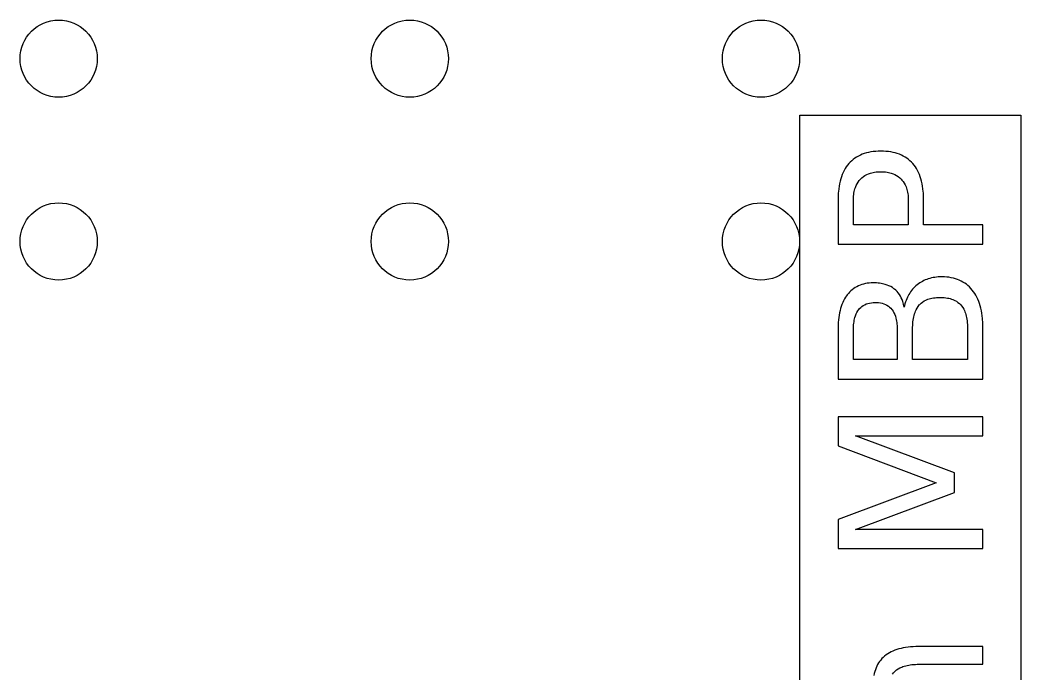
# Model space of a CAD drawing. Extents: x 4.41 to 6.71, y -6.13 to -2.05.
# Drawn here: x 6.101 to 6.662, y -3.359 to -2.992 of the extents above; entities that cross this region are included whole.
import ezdxf

# ---------------------------------------------------------------- set-up
doc = ezdxf.new("R2010")
doc.units = 0
doc.header["$MEASUREMENT"] = 0
doc.layers.add('BLACK', color=7, linetype='CONTINUOUS')

msp = doc.modelspace()

# ---------------------------------------------------------------- linework, layer by layer
at = {"layer": 'BLACK', "linetype": 'CONTINUOUS'}
for p, q in [((6.53798, -3.96271), (6.53798, -3.04557)), ((6.53798, -3.04557), (6.66189, -3.04557)), ((6.66189, -3.04557), (6.66189, -3.96271)), ((6.56978, -3.06897), (6.56882, -3.0696)), ((6.57079, -3.0684), (6.56978, -3.06897)), ((6.57184, -3.06788), (6.57079, -3.0684)), ((6.57293, -3.06742), (6.57184, -3.06788)), ((6.57407, -3.06701), (6.57293, -3.06742)), ((6.57526, -3.06666), (6.57407, -3.06701)), ((6.57649, -3.06636), (6.57526, -3.06666)), ((6.57776, -3.06611), (6.57649, -3.06636)), ((6.57908, -3.06592), (6.57776, -3.06611)), ((6.58044, -3.06579), (6.57908, -3.06592)), ((6.58185, -3.06571), (6.58044, -3.06579)), ((6.5833, -3.06568), (6.58185, -3.06571)), ((6.58476, -3.06571), (6.5833, -3.06568)), ((6.58617, -3.06579), (6.58476, -3.06571)), ((6.58754, -3.06592), (6.58617, -3.06579)), ((6.58887, -3.06611), (6.58754, -3.06592)), ((6.59015, -3.06636), (6.58887, -3.06611)), ((6.59138, -3.06666), (6.59015, -3.06636)), ((6.59257, -3.06701), (6.59138, -3.06666)), ((6.59372, -3.06742), (6.59257, -3.06701)), ((6.59482, -3.06788), (6.59372, -3.06742)), ((6.59587, -3.0684), (6.59482, -3.06788)), ((6.59688, -3.06897), (6.59587, -3.0684)), ((6.59784, -3.0696), (6.59688, -3.06897)), ((6.56398, -3.07448), (6.56334, -3.07548)), ((6.56467, -3.07353), (6.56398, -3.07448)), ((6.56541, -3.07264), (6.56467, -3.07353)), ((6.5662, -3.0718), (6.56541, -3.07264)), ((6.56703, -3.07101), (6.5662, -3.0718)), ((6.5679, -3.07028), (6.56703, -3.07101)), ((6.56882, -3.0696), (6.5679, -3.07028)), ((6.59876, -3.07028), (6.59784, -3.0696)), ((6.59963, -3.07101), (6.59876, -3.07028)), ((6.60046, -3.0718), (6.59963, -3.07101)), ((6.60124, -3.07264), (6.60046, -3.0718)), ((6.60198, -3.07353), (6.60124, -3.07264)), ((6.60267, -3.07448), (6.60198, -3.07353)), ((6.60331, -3.07548), (6.60267, -3.07448)), ((6.56125, -3.07999), (6.56084, -3.08124)), ((6.5617, -3.07878), (6.56125, -3.07999)), ((6.5622, -3.07763), (6.5617, -3.07878)), ((6.56275, -3.07653), (6.5622, -3.07763)), ((6.56334, -3.07548), (6.56275, -3.07653)), ((6.57271, -3.08063), (6.57355, -3.07995)), ((6.57355, -3.07995), (6.57445, -3.07935)), ((6.57445, -3.07935), (6.57541, -3.07883)), ((6.57541, -3.07883), (6.57642, -3.07838)), ((6.57642, -3.07838), (6.5775, -3.078)), ((6.5775, -3.078), (6.57825, -3.07779)), ((6.57825, -3.07779), (6.57902, -3.07761)), ((6.57902, -3.07761), (6.57983, -3.07746)), ((6.57983, -3.07746), (6.58065, -3.07735)), ((6.58065, -3.07735), (6.58151, -3.07726)), ((6.58151, -3.07726), (6.58239, -3.07722)), ((6.58239, -3.07722), (6.5833, -3.0772)), ((6.5833, -3.0772), (6.58421, -3.07722)), ((6.58421, -3.07722), (6.5851, -3.07726)), ((6.5851, -3.07726), (6.58596, -3.07735)), ((6.58596, -3.07735), (6.58679, -3.07746)), ((6.58679, -3.07746), (6.58759, -3.07761)), ((6.58759, -3.07761), (6.58837, -3.07779)), ((6.58837, -3.07779), (6.58913, -3.078)), ((6.58913, -3.078), (6.5902, -3.07838)), ((6.5902, -3.07838), (6.59122, -3.07883)), ((6.59122, -3.07883), (6.59218, -3.07935)), ((6.59218, -3.07935), (6.59308, -3.07995)), ((6.59308, -3.07995), (6.59392, -3.08063)), ((6.6039, -3.07653), (6.60331, -3.07548)), ((6.60445, -3.07763), (6.6039, -3.07653)), ((6.60494, -3.07878), (6.60445, -3.07763)), ((6.6054, -3.07999), (6.60494, -3.07878)), ((6.6058, -3.08124), (6.6054, -3.07999)), ((6.55991, -3.08532), (6.5597, -3.08679)), ((6.56017, -3.08391), (6.55991, -3.08532)), ((6.56048, -3.08255), (6.56017, -3.08391)), ((6.56084, -3.08124), (6.56048, -3.08255)), ((6.56881, -3.08677), (6.56906, -3.08603)), ((6.56906, -3.08603), (6.56949, -3.08498)), ((6.56949, -3.08498), (6.57, -3.08398)), ((6.57, -3.08398), (6.57057, -3.08305)), ((6.57057, -3.08305), (6.57122, -3.08218)), ((6.57122, -3.08218), (6.57193, -3.08137)), ((6.57193, -3.08137), (6.57271, -3.08063)), ((6.59392, -3.08063), (6.5947, -3.08137)), ((6.5947, -3.08137), (6.59519, -3.0819)), ((6.59519, -3.0819), (6.59586, -3.08276)), ((6.59586, -3.08276), (6.59645, -3.08367)), ((6.59645, -3.08367), (6.59698, -3.08464)), ((6.59698, -3.08464), (6.59744, -3.08567)), ((6.59744, -3.08567), (6.5977, -3.0864)), ((6.60616, -3.08255), (6.6058, -3.08124)), ((6.60646, -3.08391), (6.60616, -3.08255)), ((6.60673, -3.08532), (6.60646, -3.08391)), ((6.60694, -3.08679), (6.60673, -3.08532)), ((6.55934, -3.09149), (6.55932, -3.09232)), ((6.55937, -3.09067), (6.55934, -3.09149)), ((6.55941, -3.08987), (6.55937, -3.09067)), ((6.55947, -3.08908), (6.55941, -3.08987)), ((6.55953, -3.0883), (6.55947, -3.08908)), ((6.5597, -3.08679), (6.55953, -3.0883)), ((6.56797, -3.09176), (6.56803, -3.09086)), ((6.56803, -3.09086), (6.56812, -3.08999)), ((6.56812, -3.08999), (6.56825, -3.08914)), ((6.56825, -3.08914), (6.5684, -3.08832)), ((6.5684, -3.08832), (6.56859, -3.08753)), ((6.56859, -3.08753), (6.56881, -3.08677)), ((6.5977, -3.0864), (6.59794, -3.08715)), ((6.59794, -3.08715), (6.59814, -3.08792)), ((6.59814, -3.08792), (6.59831, -3.08873)), ((6.59831, -3.08873), (6.59845, -3.08956)), ((6.59845, -3.08956), (6.59856, -3.09042)), ((6.59856, -3.09042), (6.59864, -3.09131)), ((6.59864, -3.09131), (6.59869, -3.09222)), ((6.60711, -3.0883), (6.60694, -3.08679)), ((6.60717, -3.08908), (6.60711, -3.0883)), ((6.60722, -3.08987), (6.60717, -3.08908)), ((6.60727, -3.09067), (6.60722, -3.08987)), ((6.60729, -3.09149), (6.60727, -3.09067)), ((6.60731, -3.09232), (6.60729, -3.09149)), ((6.55932, -3.09232), (6.55932, -3.09316)), ((6.55932, -3.09316), (6.55932, -3.10691)), ((6.56793, -3.09316), (6.56794, -3.09269)), ((6.56793, -3.10691), (6.56793, -3.09316)), ((6.56794, -3.09269), (6.56797, -3.09176)), ((6.59869, -3.09222), (6.5987, -3.09316)), ((6.5987, -3.09316), (6.5987, -3.10691)), ((6.60732, -3.09316), (6.60731, -3.09232)), ((6.60732, -3.10691), (6.60732, -3.09316)), ((6.55932, -3.10691), (6.55932, -3.11784)), ((6.5987, -3.10691), (6.56793, -3.10691)), ((6.64055, -3.10691), (6.60732, -3.10691)), ((6.64055, -3.11784), (6.64055, -3.10691)), ((6.55932, -3.11784), (6.64055, -3.11784)), ((6.61359, -3.13644), (6.61264, -3.1366)), ((6.61456, -3.13632), (6.61359, -3.13644)), ((6.61555, -3.13623), (6.61456, -3.13632)), ((6.61656, -3.13618), (6.61555, -3.13623)), ((6.61759, -3.13616), (6.61656, -3.13618)), ((6.61894, -3.13619), (6.61759, -3.13616)), ((6.62026, -3.13628), (6.61894, -3.13619)), ((6.62153, -3.13642), (6.62026, -3.13628)), ((6.62277, -3.13662), (6.62153, -3.13642)), ((6.56897, -3.14217), (6.56814, -3.14273)), ((6.56984, -3.14167), (6.56897, -3.14217)), ((6.57074, -3.14122), (6.56984, -3.14167)), ((6.57167, -3.14082), (6.57074, -3.14122)), ((6.57264, -3.14048), (6.57167, -3.14082)), ((6.57364, -3.14019), (6.57264, -3.14048)), ((6.57468, -3.13995), (6.57364, -3.14019)), ((6.57575, -3.13977), (6.57468, -3.13995)), ((6.57685, -3.13963), (6.57575, -3.13977)), ((6.57799, -3.13956), (6.57685, -3.13963)), ((6.57916, -3.13953), (6.57799, -3.13956)), ((6.58007, -3.13954), (6.57916, -3.13953)), ((6.58096, -3.13958), (6.58007, -3.13954)), ((6.58183, -3.13965), (6.58096, -3.13958)), ((6.58267, -3.13975), (6.58183, -3.13965)), ((6.58348, -3.13987), (6.58267, -3.13975)), ((6.58428, -3.14002), (6.58348, -3.13987)), ((6.58505, -3.14019), (6.58428, -3.14002)), ((6.58579, -3.14039), (6.58505, -3.14019)), ((6.58687, -3.14075), (6.58579, -3.14039)), ((6.58789, -3.14117), (6.58687, -3.14075)), ((6.58886, -3.14164), (6.58789, -3.14117)), ((6.58978, -3.14218), (6.58886, -3.14164)), ((6.60233, -3.1418), (6.60171, -3.14242)), ((6.60298, -3.1412), (6.60233, -3.1418)), ((6.60366, -3.14063), (6.60298, -3.1412)), ((6.60437, -3.14008), (6.60366, -3.14063)), ((6.6051, -3.13958), (6.60437, -3.14008)), ((6.60585, -3.13911), (6.6051, -3.13958)), ((6.60663, -3.13867), (6.60585, -3.13911)), ((6.60742, -3.13827), (6.60663, -3.13867)), ((6.60824, -3.13791), (6.60742, -3.13827)), ((6.60907, -3.13758), (6.60824, -3.13791)), ((6.60993, -3.13728), (6.60907, -3.13758)), ((6.61082, -3.13702), (6.60993, -3.13728)), ((6.61172, -3.13679), (6.61082, -3.13702)), ((6.61264, -3.1366), (6.61172, -3.13679)), ((6.62397, -3.13688), (6.62277, -3.13662)), ((6.62512, -3.1372), (6.62397, -3.13688)), ((6.62624, -3.13757), (6.62512, -3.1372)), ((6.62732, -3.138), (6.62624, -3.13757)), ((6.62837, -3.13849), (6.62732, -3.138)), ((6.62937, -3.13904), (6.62837, -3.13849)), ((6.63033, -3.13964), (6.62937, -3.13904)), ((6.63126, -3.14031), (6.63033, -3.13964)), ((6.63214, -3.14103), (6.63126, -3.14031)), ((6.63299, -3.1418), (6.63214, -3.14103)), ((6.6338, -3.14264), (6.63299, -3.1418)), ((6.56357, -3.14761), (6.563, -3.14855)), ((6.56417, -3.14673), (6.56357, -3.14761)), ((6.56449, -3.1463), (6.56417, -3.14673)), ((6.56515, -3.14548), (6.56449, -3.1463)), ((6.56585, -3.14471), (6.56515, -3.14548)), ((6.56658, -3.144), (6.56585, -3.14471)), ((6.56734, -3.14334), (6.56658, -3.144)), ((6.56814, -3.14273), (6.56734, -3.14334)), ((6.59064, -3.14278), (6.58978, -3.14218)), ((6.59091, -3.14299), (6.59064, -3.14278)), ((6.5917, -3.14367), (6.59091, -3.14299)), ((6.59243, -3.1444), (6.5917, -3.14367)), ((6.5931, -3.14519), (6.59243, -3.1444)), ((6.59371, -3.14604), (6.5931, -3.14519)), ((6.59427, -3.14695), (6.59371, -3.14604)), ((6.59477, -3.14791), (6.59427, -3.14695)), ((6.59819, -3.14761), (6.59781, -3.14846)), ((6.5986, -3.14678), (6.59819, -3.14761)), ((6.59904, -3.14599), (6.5986, -3.14678)), ((6.59952, -3.14522), (6.59904, -3.14599)), ((6.60002, -3.14448), (6.59952, -3.14522)), ((6.60055, -3.14376), (6.60002, -3.14448)), ((6.60112, -3.14308), (6.60055, -3.14376)), ((6.60171, -3.14242), (6.60112, -3.14308)), ((6.61372, -3.14783), (6.61462, -3.14775)), ((6.61462, -3.14775), (6.61556, -3.1477)), ((6.61556, -3.1477), (6.61653, -3.14768)), ((6.61653, -3.14768), (6.61701, -3.14769)), ((6.61701, -3.14769), (6.61796, -3.14772)), ((6.61796, -3.14772), (6.61887, -3.14779)), ((6.61887, -3.14779), (6.61976, -3.14789)), ((6.63457, -3.14353), (6.6338, -3.14264)), ((6.63529, -3.14447), (6.63457, -3.14353)), ((6.63597, -3.14546), (6.63529, -3.14447)), ((6.6366, -3.1465), (6.63597, -3.14546)), ((6.63719, -3.14759), (6.6366, -3.1465)), ((6.63772, -3.14873), (6.63719, -3.14759)), ((6.56114, -3.15273), (6.56078, -3.15389)), ((6.56154, -3.15162), (6.56114, -3.15273)), ((6.56199, -3.15055), (6.56154, -3.15162)), ((6.56247, -3.14953), (6.56199, -3.15055)), ((6.563, -3.14855), (6.56247, -3.14953)), ((6.5714, -3.15396), (6.57204, -3.1533)), ((6.57204, -3.1533), (6.57273, -3.15272)), ((6.57273, -3.15272), (6.57348, -3.1522)), ((6.57348, -3.1522), (6.57428, -3.15175)), ((6.57428, -3.15175), (6.57514, -3.15137)), ((6.57514, -3.15137), (6.57605, -3.15106)), ((6.57605, -3.15106), (6.57701, -3.15082)), ((6.57701, -3.15082), (6.57803, -3.15065)), ((6.57803, -3.15065), (6.57911, -3.15054)), ((6.57911, -3.15054), (6.58024, -3.15051)), ((6.58024, -3.15051), (6.58101, -3.15053)), ((6.58101, -3.15053), (6.58211, -3.15061)), ((6.58211, -3.15061), (6.58316, -3.15076)), ((6.58316, -3.15076), (6.58415, -3.15097)), ((6.58415, -3.15097), (6.58508, -3.15126)), ((6.58508, -3.15126), (6.58596, -3.15162)), ((6.58596, -3.15162), (6.58678, -3.15204)), ((6.58678, -3.15204), (6.58755, -3.15254)), ((6.58755, -3.15254), (6.58826, -3.1531)), ((6.58826, -3.1531), (6.58891, -3.15373)), ((6.59521, -3.14893), (6.59477, -3.14791)), ((6.59559, -3.15), (6.59521, -3.14893)), ((6.59582, -3.15075), (6.59559, -3.15)), ((6.59602, -3.15152), (6.59582, -3.15075)), ((6.59619, -3.15232), (6.59602, -3.15152)), ((6.59634, -3.15314), (6.59619, -3.15232)), ((6.59657, -3.15215), (6.59634, -3.15314)), ((6.59683, -3.15119), (6.59657, -3.15215)), ((6.59713, -3.15025), (6.59683, -3.15119)), ((6.59745, -3.14934), (6.59713, -3.15025)), ((6.59781, -3.14846), (6.59745, -3.14934)), ((6.60364, -3.15369), (6.60424, -3.15277)), ((6.60424, -3.15277), (6.60491, -3.15193)), ((6.60491, -3.15193), (6.60515, -3.15167)), ((6.60515, -3.15167), (6.60591, -3.15094)), ((6.60591, -3.15094), (6.60675, -3.15028)), ((6.60675, -3.15028), (6.60765, -3.14969)), ((6.60765, -3.14969), (6.60863, -3.14918)), ((6.60863, -3.14918), (6.60968, -3.14875)), ((6.60968, -3.14875), (6.61043, -3.1485)), ((6.61043, -3.1485), (6.6112, -3.14828)), ((6.6112, -3.14828), (6.61201, -3.1481)), ((6.61201, -3.1481), (6.61285, -3.14795)), ((6.61285, -3.14795), (6.61372, -3.14783)), ((6.61976, -3.14789), (6.62061, -3.14802)), ((6.62061, -3.14802), (6.62143, -3.14819)), ((6.62143, -3.14819), (6.62221, -3.14838)), ((6.62221, -3.14838), (6.62297, -3.14862)), ((6.62297, -3.14862), (6.6237, -3.14888)), ((6.6237, -3.14888), (6.62473, -3.14934)), ((6.62473, -3.14934), (6.62569, -3.14988)), ((6.62569, -3.14988), (6.62658, -3.15049)), ((6.62658, -3.15049), (6.6274, -3.15117)), ((6.6274, -3.15117), (6.62815, -3.15193)), ((6.62815, -3.15193), (6.62861, -3.15248)), ((6.62861, -3.15248), (6.62924, -3.15337)), ((6.62924, -3.15337), (6.6298, -3.15434)), ((6.63821, -3.14992), (6.63772, -3.14873)), ((6.63866, -3.15115), (6.63821, -3.14992)), ((6.63906, -3.15243), (6.63866, -3.15115)), ((6.63941, -3.15377), (6.63906, -3.15243)), ((6.55973, -3.15896), (6.55956, -3.16034)), ((6.55993, -3.15763), (6.55973, -3.15896)), ((6.56017, -3.15633), (6.55993, -3.15763)), ((6.56045, -3.15509), (6.56017, -3.15633)), ((6.56078, -3.15389), (6.56045, -3.15509)), ((6.56861, -3.15975), (6.5688, -3.15901)), ((6.5688, -3.15901), (6.56913, -3.15795)), ((6.56913, -3.15795), (6.56952, -3.15696)), ((6.56952, -3.15696), (6.56996, -3.15605)), ((6.56996, -3.15605), (6.57046, -3.1552)), ((6.57046, -3.1552), (6.57101, -3.15443)), ((6.57101, -3.15443), (6.5714, -3.15396)), ((6.58891, -3.15373), (6.58951, -3.15443)), ((6.58951, -3.15443), (6.5897, -3.15468)), ((6.5897, -3.15468), (6.59022, -3.15548)), ((6.59022, -3.15548), (6.59069, -3.15634)), ((6.59069, -3.15634), (6.59111, -3.15728)), ((6.59111, -3.15728), (6.59148, -3.15829)), ((6.59148, -3.15829), (6.59179, -3.15938)), ((6.60161, -3.15947), (6.60178, -3.15859)), ((6.60178, -3.15859), (6.60199, -3.15774)), ((6.60199, -3.15774), (6.60222, -3.15692)), ((6.60222, -3.15692), (6.60249, -3.15614)), ((6.60249, -3.15614), (6.60278, -3.15539)), ((6.60278, -3.15539), (6.6031, -3.15468)), ((6.6031, -3.15468), (6.60364, -3.15369)), ((6.6298, -3.15434), (6.63014, -3.15503)), ((6.63014, -3.15503), (6.63046, -3.15576)), ((6.63046, -3.15576), (6.63074, -3.15652)), ((6.63074, -3.15652), (6.63099, -3.15732)), ((6.63099, -3.15732), (6.63121, -3.15816)), ((6.63121, -3.15816), (6.6314, -3.15903)), ((6.63971, -3.15515), (6.63941, -3.15377)), ((6.63997, -3.15658), (6.63971, -3.15515)), ((6.64018, -3.15805), (6.63997, -3.15658)), ((6.64034, -3.15958), (6.64018, -3.15805)), ((6.55936, -3.16324), (6.55932, -3.16476)), ((6.55944, -3.16177), (6.55936, -3.16324)), ((6.55956, -3.16034), (6.55944, -3.16177)), ((6.56796, -3.16489), (6.56801, -3.16396)), ((6.56801, -3.16396), (6.56808, -3.16305)), ((6.56808, -3.16305), (6.56818, -3.16218)), ((6.56818, -3.16218), (6.5683, -3.16134)), ((6.5683, -3.16134), (6.56844, -3.16053)), ((6.56844, -3.16053), (6.56861, -3.15975)), ((6.59179, -3.15938), (6.59197, -3.16014)), ((6.59197, -3.16014), (6.59212, -3.16093)), ((6.59212, -3.16093), (6.59225, -3.16175)), ((6.59225, -3.16175), (6.59236, -3.16261)), ((6.59236, -3.16261), (6.59244, -3.1635)), ((6.59244, -3.1635), (6.5925, -3.16442)), ((6.5925, -3.16442), (6.59254, -3.16537)), ((6.60116, -3.16499), (6.60117, -3.16445)), ((6.60117, -3.16445), (6.6012, -3.16338)), ((6.6012, -3.16338), (6.60126, -3.16235)), ((6.60126, -3.16235), (6.60134, -3.16136)), ((6.60134, -3.16136), (6.60146, -3.1604)), ((6.60146, -3.1604), (6.60161, -3.15947)), ((6.6314, -3.15903), (6.63157, -3.15993)), ((6.63157, -3.15993), (6.6317, -3.16087)), ((6.6317, -3.16087), (6.6318, -3.16185)), ((6.6318, -3.16185), (6.63188, -3.16286)), ((6.63188, -3.16286), (6.63192, -3.16391)), ((6.63192, -3.16391), (6.63194, -3.16499)), ((6.64041, -3.16036), (6.64034, -3.15958)), ((6.64046, -3.16116), (6.64041, -3.16036)), ((6.6405, -3.16196), (6.64046, -3.16116)), ((6.64053, -3.16278), (6.6405, -3.16196)), ((6.64055, -3.16361), (6.64053, -3.16278)), ((6.64055, -3.16445), (6.64055, -3.16361)), ((6.64055, -3.19345), (6.64055, -3.16445)), ((6.55932, -3.16476), (6.55932, -3.16553)), ((6.55932, -3.16553), (6.55932, -3.18253)), ((6.56793, -3.16636), (6.56794, -3.16586)), ((6.56793, -3.18253), (6.56793, -3.16636)), ((6.56794, -3.16586), (6.56796, -3.16489)), ((6.59254, -3.16537), (6.59255, -3.16636)), ((6.59255, -3.16636), (6.59255, -3.18253)), ((6.60116, -3.18253), (6.60116, -3.16499)), ((6.63194, -3.16499), (6.63194, -3.18253)), ((6.55932, -3.18253), (6.55932, -3.19345)), ((6.59255, -3.18253), (6.56793, -3.18253)), ((6.63194, -3.18253), (6.60116, -3.18253)), ((6.55932, -3.19345), (6.64055, -3.19345)), ((6.64055, -3.21465), (6.55932, -3.21465)), ((6.55932, -3.21465), (6.55932, -3.23092)), ((6.64055, -3.2253), (6.64055, -3.21465)), ((6.62455, -3.24613), (6.56916, -3.2253)), ((6.56916, -3.2253), (6.64055, -3.2253)), ((6.55932, -3.23092), (6.61428, -3.25165)), ((6.62455, -3.25711), (6.62455, -3.24613)), ((6.61428, -3.25165), (6.55932, -3.27225)), ((6.56916, -3.27792), (6.62455, -3.25711)), ((6.55932, -3.27225), (6.55932, -3.28854)), ((6.64055, -3.27792), (6.56916, -3.27792)), ((6.64055, -3.28854), (6.64055, -3.27792)), ((6.55932, -3.28854), (6.64055, -3.28854)), ((6.59724, -3.34399), (6.59593, -3.34422)), ((6.59859, -3.3438), (6.59724, -3.34399)), ((6.6, -3.34365), (6.59859, -3.3438)), ((6.60145, -3.34355), (6.6, -3.34365)), ((6.60295, -3.34348), (6.60145, -3.34355)), ((6.60449, -3.34346), (6.60295, -3.34348)), ((6.64055, -3.34346), (6.60449, -3.34346)), ((6.64055, -3.3534), (6.64055, -3.34346)), ((6.58469, -3.34952), (6.58396, -3.35024)), ((6.58547, -3.34883), (6.58469, -3.34952)), ((6.5863, -3.34818), (6.58547, -3.34883)), ((6.58718, -3.34757), (6.5863, -3.34818)), ((6.58811, -3.347), (6.58718, -3.34757)), ((6.58908, -3.34648), (6.58811, -3.347)), ((6.59011, -3.346), (6.58908, -3.34648)), ((6.59118, -3.34556), (6.59011, -3.346)), ((6.59229, -3.34516), (6.59118, -3.34556)), ((6.59346, -3.3448), (6.59229, -3.34516)), ((6.59467, -3.34449), (6.59346, -3.3448)), ((6.59593, -3.34422), (6.59467, -3.34449)), ((6.58105, -3.35448), (6.58063, -3.35545)), ((6.58153, -3.35355), (6.58105, -3.35448)), ((6.58206, -3.35267), (6.58153, -3.35355)), ((6.58264, -3.35182), (6.58206, -3.35267)), ((6.58328, -3.35101), (6.58264, -3.35182)), ((6.58396, -3.35024), (6.58328, -3.35101)), ((6.594, -3.35546), (6.59502, -3.355)), ((6.59502, -3.355), (6.59574, -3.35472)), ((6.59574, -3.35472), (6.59649, -3.35447)), ((6.59649, -3.35447), (6.59728, -3.35425)), ((6.59728, -3.35425), (6.59811, -3.35405)), ((6.59811, -3.35405), (6.59897, -3.35388)), ((6.59897, -3.35388), (6.59986, -3.35373)), ((6.59986, -3.35373), (6.60078, -3.35362)), ((6.60078, -3.35362), (6.60174, -3.35352)), ((6.60174, -3.35352), (6.60273, -3.35346)), ((6.60273, -3.35346), (6.60376, -3.35342)), ((6.60376, -3.35342), (6.60482, -3.3534)), ((6.60482, -3.3534), (6.64055, -3.3534)), ((6.57964, -3.35859), (6.57941, -3.35971)), ((6.57992, -3.3575), (6.57964, -3.35859)), ((6.58025, -3.35645), (6.57992, -3.3575)), ((6.58063, -3.35545), (6.58025, -3.35645)), ((6.58984, -3.35892), (6.59046, -3.35814)), ((6.59046, -3.35814), (6.59115, -3.35743)), ((6.59115, -3.35743), (6.59191, -3.35677)), ((6.59191, -3.35677), (6.59219, -3.35656)), ((6.59219, -3.35656), (6.59305, -3.35598)), ((6.59305, -3.35598), (6.594, -3.35546))]:
    msp.add_line(p, q, dxfattribs=at)
at = {"layer": 'BLACK'}
for centre in [(6.12244, -3.01378), (6.31929, -3.01378), (6.51614, -3.01378), (6.12244, -3.11631), (6.31929, -3.11631), (6.51614, -3.11631)]:
    msp.add_circle(centre, 0.02165, dxfattribs=at)

doc.saveas('drawing.dxf')
